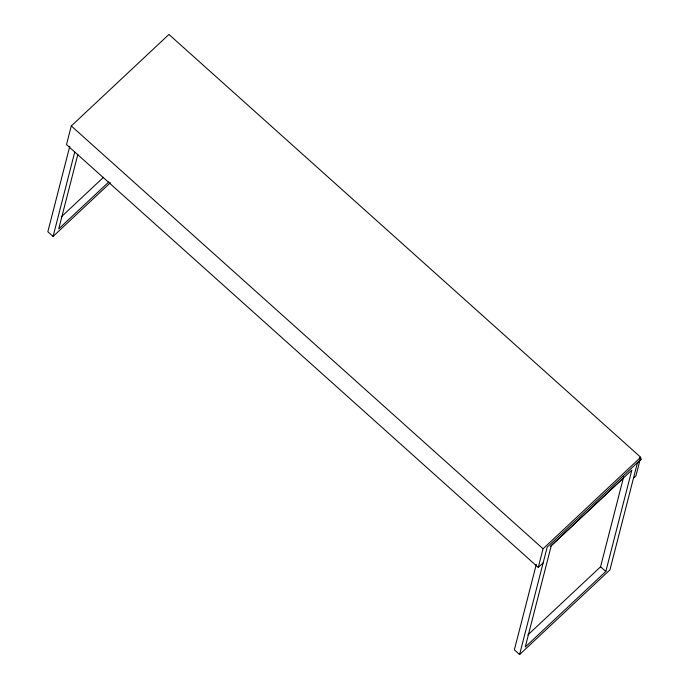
<?xml version="1.0" encoding="UTF-8"?>
<svg xmlns="http://www.w3.org/2000/svg" width="689" height="689" viewBox="0 0 689 689"><rect width="100%" height="100%" fill="white"/><g stroke="black" fill="none" stroke-linecap="round" stroke-linejoin="round"><path stroke-width="1.03" d="M639.935 460.252L640.701 457.272L168.943 34.45L71.286 125.966L66.506 144.604L538.264 567.426L543.147 562.853M69.787 146.266L47.842 231.728L53.087 236.43L110.421 182.688M53.087 236.43L74.756 152.002M77.857 154.379L58.729 228.869L108.793 181.956M536.309 564.386L514.364 649.856L519.601 654.55L609.929 569.898L637.497 462.543M538.264 567.426L543.053 548.788L640.701 457.272M519.601 654.55L547.169 547.195L641.158 459.107L639.556 457.677M527.834 634.965L600.575 566.789L623.683 476.779M605.812 571.491L631.847 470.096L551.286 545.602L525.251 646.988L605.812 571.491L600.575 566.789M639.745 461.001L635.921 475.91L633.475 478.192M641.158 459.107L637.308 463.284M61.312 216.846L103.548 177.262M550.477 546.377L623.519 477.916M71.286 125.966L543.053 548.788"/></g></svg>
